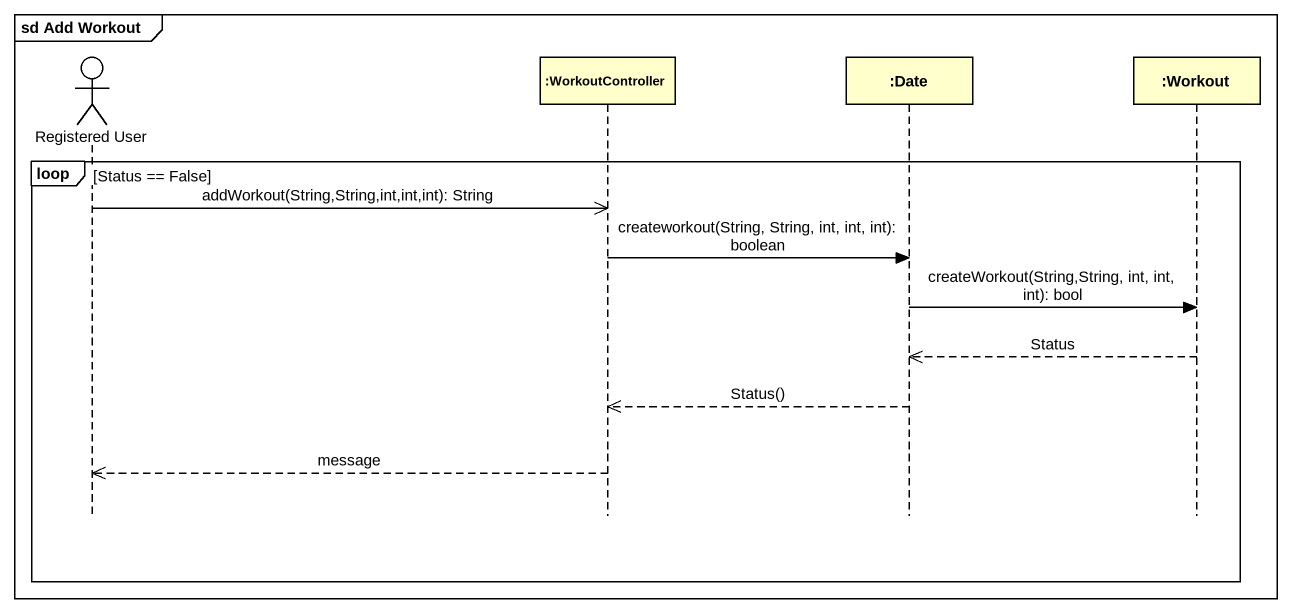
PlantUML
@startuml
mainframe sd Add Workout
hide footbox
actor "Registered User" as Registered_User
participant ":WorkoutController" as WorkoutController
participant ":Date" as Date
participant ":Workout" as Workout

loop Status == False
  Registered_User ->> WorkoutController : addWorkout(String,String,int,int,int): String
  WorkoutController -> Date : createworkout(String, String, int, int, int): boolean
  Date -> Workout : createWorkout(String,String, int, int, int): bool
  Workout -->> Date : Status
  Date -->> WorkoutController : Status()
  WorkoutController -->> Registered_User : message
end
@enduml
